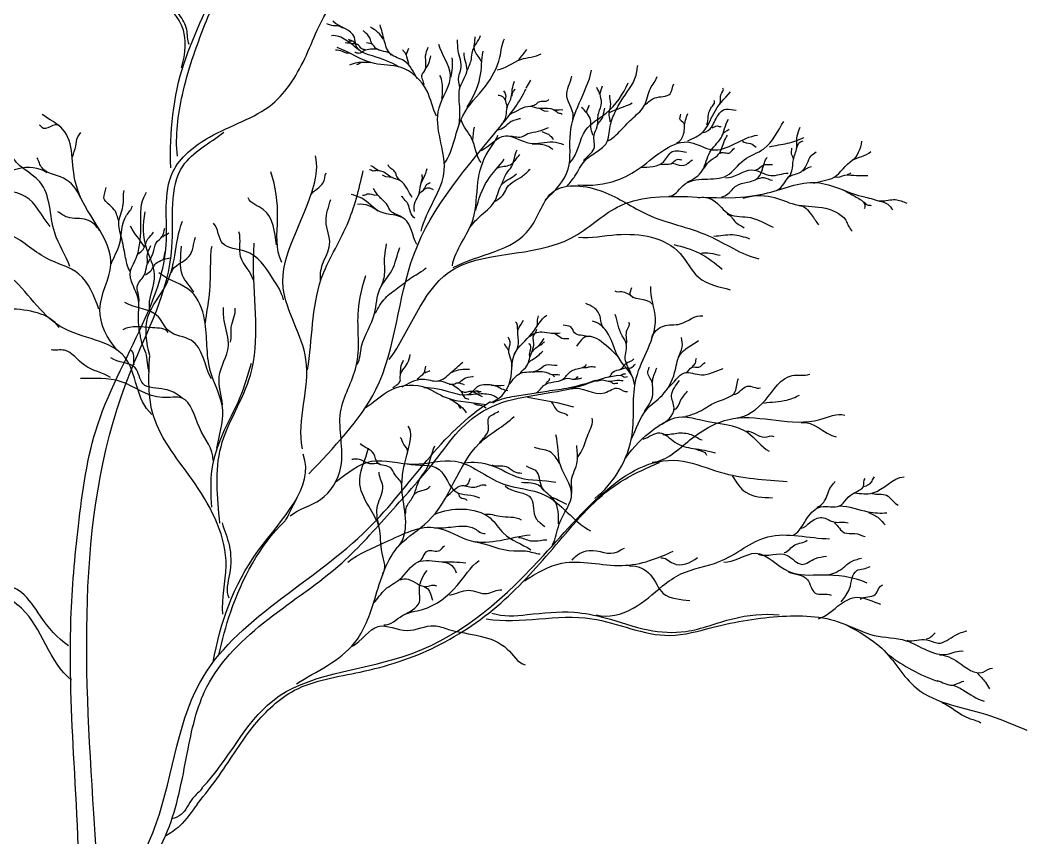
# Model space of a CAD drawing. Header units: millimetres. Extents: x 87938 to 265635, y 330093 to 434310.
# Drawn here: x 187852 to 190441, y 339775 to 341878 of the extents above; entities that cross this region are included whole.
import ezdxf

# ---------------------------------------------------------------- set-up
doc = ezdxf.new("R2010")
doc.units = ezdxf.units.MM

# ---------------------------------------------------------------- blocks, each defined once
blk = doc.blocks.new('A$C62A603CB')
for p, q in [((5388, 12982.3), (5380, 12979.4)), ((5397, 12988), (5388, 12982.3)), ((6003.4, 12893.1), (6020.2, 12923.4)), ((6048.6, 12821.3), (6070.2, 12810.3)), ((6070.2, 12810.3), (6084.7, 12808.6)), ((5488.3, 12567.7), (5475.3, 12574.2)), ((5512.4, 12565.1), (5488.3, 12567.7)), ((5753.2, 11732.9), (5757.6, 11723.1)), ((6008.8, 11758.8), (6115.7, 11739)), ((6115.7, 11739), (6177.2, 11723.2)), ((5757.6, 11723.1), (5762.7, 11716.3))]:
    blk.add_line(p, q)
for centre, radius, start, end in [((5372.2, 13003.8), 128, 32.8723, 62.475), ((5554.8, 12982), 178.5, 344.3202, 7.4862), ((5782.6, 11732.5), 128, 84.2853, 113.8881), ((7701, 11278.4), 592.8, 231.7124, 251.8629)]:
    blk.add_arc(centre, radius, start, end)
for points, start_tangent, end_tangent in [([(4697.8, 12601.5), (4746.8, 12985.3), (4877.4, 13320.1), (4951, 13948.9), (5098.1, 14251)], (-0.030885, 0.999523), (0.542086, 0.840323)), ([(4737.8, 12968.9), (4737.8, 13124.5), (4625, 13285.6), (4619.7, 13468), (4533.7, 13752.4), (4512.4, 13902.7)], (0.293486, 0.955963), (-0.961545, -0.274648)), ([(4722.4, 12643.6), (4740.9, 12869.5), (4823.8, 13127.5), (4902.3, 13344.1), (4929.9, 13726.7), (4952.9, 13938.6)], (-0.106884, 0.994271), (0.322678, 0.946509)), ([(4765.9, 13054.1), (4756.9, 13108.6), (4729.6, 13163.2), (4678.1, 13220.6), (4629.6, 13290.3), (4626.6, 13393.3), (4626.6, 13484.1), (4575.1, 13605.3)], (-0.423025, 0.906118), (-0.307228, 0.951636)), ([(3517.4, 13054.5), (3666.4, 13100), (3859.5, 13105.1), (4111.9, 13250.6), (4237.4, 13320.6)], (0.929455, 0.368937), (0.864049, 0.503408)), ([(5333.1, 13113.6), (5313.9, 13121.6), (5294.2, 13123), (5271.6, 13129.7)], (-0.933041, 0.359769), (-0.973544, 0.228501)), ([(5535.6, 12970.6), (5438.8, 13011.9), (5379.7, 13048.3), (5372.5, 13081.5), (5293.2, 13139.4)], (-0.823516, 0.567293), (-0.694176, 0.719805)), ([(5438.2, 13055.3), (5430.3, 13077), (5408.4, 13101.7), (5405.2, 13104.8)], (-0.630926, 0.775843), (-0.712741, 0.701427)), ([(5603.8, 12928.4), (5555.1, 12994.3), (5506.2, 13018.3), (5482.4, 13069), (5466.8, 13126.5)], (-0.50983, 0.860275), (-0.293742, 0.955885)), ([(5386.8, 13035.3), (5341.2, 13070.6), (5288.4, 13086.4)], (-0.7632, 0.646162), (-0.993338, -0.115234)), ([(5412.1, 13034.5), (5399.4, 13038.3), (5388, 13051.2), (5370.8, 13057), (5338.3, 13060.2)], (-0.941788, 0.336206), (-0.996775, 0.080247)), ([(5383.2, 13054.5), (5373.5, 13059.2), (5369.1, 13065.1), (5357.5, 13069.8), (5350.5, 13073.1)], (-0.932314, 0.361651), (-0.854679, 0.519157)), ([(5366.5, 13066.2), (5360.8, 13065.5), (5355.2, 13067.1)], (-0.999025, 0.044143), (-0.98779, 0.155792)), ([(5508.8, 13014.8), (5450.7, 13041.1), (5440.4, 13053.4), (5417.5, 13060.3)], (-0.531589, 0.847003), (-0.969282, 0.245952)), ([(5704, 12617.5), (5770.7, 12792.4), (5853.7, 12901.2), (5907.1, 13007.8), (5923.6, 13075.1)], (0.574587, 0.818443), (0.447309, 0.89438)), ([(5760.2, 12894.4), (5756, 12936.9), (5763.9, 12963.6), (5753.9, 13032.4), (5751.7, 13071.2)], (-0.167134, 0.985934), (-0.021195, 0.999775)), ([(5786.8, 12958.3), (5802.3, 12999.6), (5806.4, 13028.9), (5821.2, 13058.2), (5836.1, 13087.4)], (0.377116, 0.926166), (0.340299, 0.940317)), ([(5839.3, 12990), (5814.7, 13031), (5816.3, 13082.6)], (-0.308267, 0.9513), (-0.032095, 0.999485)), ([(5354.1, 13021.6), (5340.4, 13023), (5328.5, 13028.9), (5303, 13033.7)], (-0.948663, 0.316288), (-0.984733, 0.174072)), ([(5674.8, 12791.2), (5639.6, 12882.5), (5541.1, 12970.6), (5446, 12984.3), (5309.6, 13043.4)], (-0.49119, 0.871053), (-0.928611, 0.371054)), ([(5464.5, 13032), (5438.3, 13036.9), (5413.9, 13033.3), (5406.3, 13029.7), (5390.1, 13021.5), (5373.9, 13025.6)], (-0.785807, 0.618472), (-0.933823, 0.357737)), ([(5561.7, 13017.3), (5550.7, 13034.2)], (-0.156047, 0.98775), (-0.286747, 0.958006)), ([(5572.6, 12983.2), (5563.9, 13016.6), (5572.3, 13040.1)], (-0.087043, 0.996205), (0.263141, 0.964757)), ([(5628.6, 12905.9), (5621.4, 12943.9), (5629.8, 12955.7), (5634.4, 13012.4), (5643.9, 13044.1)], (-0.066919, 0.997758), (0.391371, 0.920233)), ([(5618.3, 12368.6), (5703, 12593.8), (5683.5, 12821), (5725.6, 12942.5), (5683.1, 13054.2)], (0.214936, 0.976628), (-0.245301, 0.969447)), ([(5757.4, 12762.1), (5759.5, 12825.7), (5761.4, 12898.6), (5786.3, 12961.5), (5775.5, 13022.9)], (0.155291, 0.987869), (0.06287, 0.998022)), ([(5787.1, 12823.6), (5834, 12932.2), (5845.1, 13030)], (0.509933, 0.860214), (0.168948, 0.985625)), ([(5896.5, 12960.5), (5983.9, 12999.3), (6058.8, 13020.3)], (0.991104, 0.133092), (0.852169, 0.523267)), ([(5976.4, 12998), (6005.7, 13036.2)], (0.614107, 0.789223), (0.500014, 0.866017)), ([(5632.9, 12962.1), (5646.1, 12985.4), (5653.1, 13012.9)], (0.418023, 0.908436), (0.21125, 0.977432)), ([(6073.9, 12483.5), (6157.8, 12596.4), (6165.9, 12728.9), (6198.6, 12838.3), (6244.2, 12959.5)], (0.744556, 0.66756), (0.203895, 0.978993)), ([(6154.3, 12533.3), (6182.9, 12570.8), (6218.9, 12626.8), (6263.9, 12660.9), (6299, 12693.3), (6312.1, 12753), (6331.4, 12807.5), (6358.8, 12856.5), (6410.6, 12955.4), (6413.7, 12976.6)], (0.596515, 0.802602), (0.28602, 0.958224)), ([(5693.6, 12856.1), (5695.1, 12912.3), (5686.7, 12940.7)], (0.222503, 0.974932), (-0.577871, 0.816128)), ([(5912.6, 12761.4), (5929.8, 12792.7), (5933.6, 12822.9), (5946.7, 12853.6), (5952.8, 12889.7), (5960.5, 12919.3)], (0.747556, 0.664199), (0.3646, 0.931164)), ([(6174.8, 12779.5), (6153, 12864.5), (6171.7, 12937.3)], (0.342716, 0.939439), (0.22206, 0.975033)), ([(6164.6, 12619.5), (6222.7, 12740.2), (6297.8, 12802.4), (6377.9, 12913.4)], (0.698543, 0.715568), (0.386239, 0.922399)), ([(6304.1, 12699.7), (6350.5, 12738.3), (6398.1, 12786), (6438.6, 12831.1), (6460.2, 12892.9), (6484.4, 12936.5)], (0.889331, 0.457265), (0.214411, 0.976744)), ([(6440.5, 12832.1), (6476.7, 12857.8), (6532.1, 12873), (6546.4, 12910.1)], (0.78097, 0.624569), (0.415727, 0.90949)), ([(5205.4, 11476.4), (5451.5, 11786.4), (5590.8, 12281.7), (5911.7, 12756.8), (6003, 12891.5)], (0.677737, 0.735305), (0.418488, 0.908222)), ([(5932.6, 12821.9), (5928.5, 12845.3), (5929.2, 12869.3), (5921.6, 12883.3)], (0.550266, 0.83499), (-0.512078, 0.858939)), ([(5950.5, 12864.2), (5955.4, 12880.5), (5963.8, 12891)], (0.563797, 0.825913), (0.40965, 0.912243)), ([(6215.4, 12626.2), (6252.9, 12672.1), (6253, 12719.8), (6264.3, 12752.9), (6270, 12803.6), (6280.9, 12840), (6276, 12871.7), (6283.6, 12902.7)], (0.478311, 0.878191), (0.203753, 0.979022)), ([(6272.6, 12871.1), (6262.7, 12896.3)], (0.592972, 0.805223), (-0.107825, 0.99417)), ([(6712.8, 12833.4), (6718.8, 12868.6), (6726.2, 12893.6)], (0.762181, 0.647364), (-0.835663, 0.549243)), ([(5928.1, 12848.1), (5917.3, 12862.4), (5900.3, 12866.9)], (-0.395877, 0.918303), (-0.984534, 0.175191)), ([(6019.4, 12828), (6037.2, 12833.2), (6047.6, 12841.8), (6062, 12846), (6081.5, 12848), (6087.1, 12851.6)], (0.954396, 0.298544), (0.974691, 0.223558)), ([(6312.5, 12770.3), (6308.3, 12793.8), (6314.6, 12836.3), (6311.2, 12867.5)], (-0.010761, 0.999942), (0.181171, 0.983452)), ([(6307.2, 12802.7), (6393.6, 12839.7)], (0.876865, 0.480736), (0.863931, 0.50361)), ([(6667.4, 12759.3), (6682, 12819.8), (6694, 12848.7)], (0.39184, 0.920034), (-0.658696, 0.752409)), ([(4500.2, 11932.7), (4437.9, 12080.9), (4477.6, 12245), (4348.8, 12542.8), (4301.6, 12742.1), (4225.5, 12797.2)], (-0.665933, 0.746011), (-0.79518, 0.606374)), ([(5947.7, 12799.9), (6017.8, 12827.1), (6050.1, 12820.3), (6094.1, 12818.7), (6111.2, 12813.6), (6138.5, 12814.1)], (0.93027, 0.366875), (0.962071, -0.272799)), ([(6105.6, 12812.8), (6120.9, 12802.9), (6135.3, 12798.6)], (0.995433, 0.095459), (0.738355, -0.674412)), ([(6224.2, 12804.5), (6207.2, 12822.3)], (-0.568397, 0.822755), (-0.852595, 0.522572)), ([(6249.5, 12719.2), (6242, 12742.1), (6238.4, 12782.9), (6226.6, 12807), (6235.3, 12831.4)], (-0.248165, 0.968718), (0.107308, 0.994226)), ([(6268, 12759.7), (6279.5, 12777), (6292.5, 12820.7)], (0.049096, 0.998794), (0.272011, 0.962294)), ([(6557.2, 12693.2), (6582, 12725.1), (6588.7, 12776), (6597.8, 12800.6)], (0.968854, 0.247634), (0.28602, 0.958224)), ([(6585.6, 12759.8), (6570, 12776.4), (6571.4, 12798.2)], (-0.127654, 0.991819), (0.21685, 0.976205)), ([(6653.8, 12731), (6685.8, 12752.1), (6697.9, 12775.8), (6737.5, 12816.9), (6775.4, 12812.4)], (0.98473, 0.174091), (0.999472, -0.032493)), ([(4288, 12756.3), (4225, 12748.8), (4216.1, 12758)], (-0.775897, 0.630859), (-0.950988, 0.309228)), ([(5837.9, 12620.2), (5803.4, 12709.4), (5765.1, 12777.1)], (-0.608496, 0.793557), (-0.23476, 0.972053)), ([(5897.6, 12741.7), (5924, 12751.4), (5948.6, 12772.1), (5968.7, 12778.5), (5982.6, 12781.6)], (0.999873, -0.01596), (0.987676, -0.156511)), ([(6528.1, 12497.1), (6579, 12535.2), (6740.7, 12572.6), (6804.2, 12630.1), (6876.7, 12671), (6950.7, 12771.6)], (0.993962, -0.109728), (0.567238, 0.823554)), ([(6594.6, 12547.7), (6651.6, 12592.3), (6678.3, 12658.4), (6719.4, 12711), (6746.8, 12779.2)], (0.9017, 0.432362), (0.542974, 0.839749)), ([(4327.5, 12238.9), (4271.7, 12362), (4216.5, 12549.8), (4112.2, 12650.4), (4088.3, 12741)], (-0.349014, 0.937118), (-0.656479, 0.754345)), ([(4337.6, 12641.2), (4349.3, 12680.5), (4356.2, 12714.6), (4367.7, 12730.9)], (0.210658, 0.97756), (0.479022, 0.877803)), ([(5807.8, 12703.1), (5813.9, 12750.8)], (0.121588, 0.992581), (0.256626, 0.966511)), ([(5941.8, 12717.9), (5986, 12714.8), (6009.9, 12726.8), (6048.6, 12735.6), (6085.4, 12749.4)], (0.999261, 0.038428), (0.900104, 0.435675)), ([(6061.6, 12734), (6092.2, 12719.1), (6104.3, 12706.6)], (0.877396, -0.479767), (0.940954, -0.338535)), ([(6686.3, 12748.5), (6705.4, 12754.8), (6719.8, 12752.2)], (0.993503, 0.113805), (0.992893, 0.119014)), ([(6723.2, 12720.9), (6749.5, 12743.4)], (0.244816, 0.96957), (0.785642, 0.618682)), ([(6964.1, 12565.9), (6979.7, 12589.6), (6985.3, 12630.5), (6997.3, 12674.1), (6999.1, 12718), (7009.6, 12749.8)], (0.917747, 0.397165), (0.250303, 0.968168)), ([(5732.4, 12241.2), (5808.5, 12412.3), (5826.4, 12547.9), (5863.8, 12661.2), (5899.6, 12720.5)], (0.170212, 0.985408), (0.313987, 0.949427)), ([(5839.3, 12665.1), (5927.2, 12718.7), (6017.5, 12691.7), (6101.4, 12696), (6141.2, 12686.7)], (0.89033, 0.455315), (0.94921, -0.314642)), ([(6025.7, 12689.4), (6064.5, 12686.9), (6101.8, 12667.8)], (0.999344, -0.036227), (0.698331, -0.715775)), ([(6193.9, 12538.6), (6337, 12555.5), (6423.1, 12601.9), (6607.5, 12694.3), (6687.3, 12667.3), (6853.9, 12721.1)], (0.995219, -0.097666), (0.993743, 0.111693)), ([(6655.6, 12597.8), (6675.6, 12624), (6706.4, 12646), (6729.6, 12693.5), (6743.6, 12720.5)], (0.663567, 0.748117), (0.680892, 0.732384)), ([(6798.7, 12699), (6828.2, 12690.2), (6848.5, 12677.1)], (0.608247, -0.793748), (0.923176, -0.384378)), ([(6897.5, 12678.7), (6963.8, 12691.3), (7023.5, 12712.8)], (0.976565, 0.215223), (0.870907, 0.491447)), ([(6996.8, 12672.3), (7008.2, 12694.5), (7021.2, 12700)], (0.559976, 0.828509), (0.821809, 0.569763)), ([(7204.2, 12631.3), (7224.4, 12658.1), (7236.4, 12698.6)], (0.948186, 0.317715), (-0.031409, 0.999507)), ([(5899.4, 12600.7), (5945.7, 12612.4), (5980.9, 12650.1)], (0.889621, 0.456699), (0.727894, 0.68569)), ([(5914.1, 12541.2), (5932.3, 12581.4), (5950.1, 12605.1), (5960.2, 12636.3), (5970.2, 12667.5)], (0.386159, 0.922432), (0.422235, 0.906486)), ([(6424.1, 12602.7), (6509.2, 12624.4), (6539.6, 12660.5), (6592.2, 12658.6)], (0.997342, 0.072861), (0.993195, -0.116462)), ([(6715.9, 12654.3), (6751.6, 12655.7), (6768.7, 12672.7)], (0.678322, 0.734765), (0.925685, 0.378296)), ([(6925.5, 12518.8), (6950.5, 12542.5), (6968.4, 12567.5), (7011.4, 12584.9), (7035.9, 12616.3), (7050.2, 12645.1), (7069.5, 12659.2)], (0.859133, 0.511753), (0.795716, 0.60567)), ([(6986.1, 12630.2), (6978.3, 12651.4), (6979.9, 12672.7)], (0.09627, 0.995355), (-0.015577, 0.999879)), ([(7059.9, 12544.6), (7134.7, 12566.4), (7201.5, 12628.7), (7269.3, 12660.7)], (0.935938, 0.352165), (0.720333, 0.693628)), ([(4255.4, 12385.4), (4163.5, 12496.2), (4030.3, 12531.4), (3944.3, 12584.7), (3844.4, 12637.8)], (-0.646001, 0.763337), (-0.719473, 0.69452)), ([(4366.7, 12490.5), (4303.6, 12563.5), (4225.2, 12600.4), (4206.8, 12638.3)], (-0.411213, 0.911539), (-0.475661, 0.879629)), ([(5181.8, 11568.6), (5194.6, 11897.1), (5111.4, 12160.6), (5223.5, 12536.1), (5230.3, 12644.9)], (-0.197201, 0.980363), (-0.222648, 0.974899)), ([(5540.5, 12554.7), (5528.5, 12568.8), (5524.5, 12581.7), (5514.8, 12593.1), (5499.6, 12605.5), (5496.8, 12611.5)], (-0.634598, 0.772842), (-0.692675, 0.72125)), ([(5818.9, 12446), (5862.3, 12556), (5923.4, 12633.1)], (0.245501, 0.969396), (0.575636, 0.817706)), ([(6498.9, 12612.7), (6535.4, 12616.2), (6557.9, 12631.7), (6575.4, 12630.9)], (0.930705, 0.365771), (0.995699, -0.09265)), ([(6535.8, 12617.2), (6556.7, 12613.2), (6592.4, 12613.6), (6614.2, 12630.4)], (0.933388, 0.358868), (0.911353, 0.411625)), ([(6720.8, 12493.8), (6745, 12505.2), (6775.8, 12535.3), (6816.8, 12548.2), (6857.3, 12566.6), (6871.5, 12596.2), (6889, 12640.1)], (0.972797, 0.231661), (0.55645, 0.830881)), ([(6846.7, 12594.2), (6875.1, 12611.2), (6908, 12613)], (0.997636, -0.068723), (0.987395, 0.158277)), ([(4243.2, 12582.3), (4133.6, 12596.1), (4097.4, 12595.5)], (-0.814078, 0.580755), (-0.729407, 0.68408)), ([(5106.1, 12253.5), (5090.3, 12415.5), (5065.5, 12586.1)], (-0.460532, 0.887643), (-0.333644, 0.942699)), ([(5200.5, 11858.9), (5251.1, 12192.8), (5345.5, 12391.7), (5404.6, 12589.7)], (0.166237, 0.986086), (0.210614, 0.977569)), ([(5212.8, 12501.9), (5257.7, 12546.1), (5268.7, 12583.1)], (0.510073, 0.860131), (0.400242, 0.916409)), ([(5460.1, 12589.2), (5441.9, 12589.3), (5427.5, 12593.6)], (-0.780241, 0.625479), (-0.987223, -0.159345)), ([(5585.1, 12491.9), (5541.4, 12553.1), (5510.7, 12565.1), (5473, 12587.8), (5455.8, 12593), (5433.3, 12608.3)], (-0.576965, 0.816769), (-0.954195, 0.299187)), ([(5593.3, 12440.4), (5596.1, 12476.1), (5609.5, 12503.4), (5615.4, 12536.3), (5630, 12569.8), (5639.9, 12598.8)], (-0.261169, 0.965293), (0.205465, 0.978665)), ([(5618, 12547.2), (5622.9, 12563.5), (5621.6, 12576.9)], (-0.018834, 0.999823), (0.157414, 0.987533)), ([(5796.5, 12381.4), (5839.9, 12428), (5890, 12481), (5916.8, 12543.1), (5967.7, 12579)], (0.586898, 0.809661), (0.65956, 0.751652)), ([(5887.9, 12477.1), (5920.9, 12504.3), (5934.1, 12528.8), (5989.7, 12570.5), (6018.7, 12596.5)], (0.814035, 0.580816), (0.720374, 0.693586)), ([(6736.1, 12564.8), (6832.7, 12593.8), (6902.9, 12572.9), (6965.9, 12581.9)], (0.99467, -0.103108), (0.999109, 0.042197)), ([(7020.4, 12589.8), (7051.7, 12605.9)], (0.796295, 0.604908), (0.976583, 0.215142)), ([(7138.2, 12567.7), (7174.2, 12573.4), (7217.7, 12572.8), (7258.9, 12572.3)], (0.9606, -0.277935), (0.996654, -0.08174)), ([(7183.5, 12576), (7196.5, 12583)], (0.895437, 0.445188), (0.583315, 0.812246)), ([(5500.9, 11896.8), (5718.6, 12216.3), (6170.4, 12343.6), (6338.2, 12456.6), (6877.3, 12505.5), (7070.3, 12546.9), (7247.1, 12494.1)], (0.589928, 0.807456), (0.980341, -0.197309)), ([(5609.8, 12502), (5626.1, 12519.4), (5638.6, 12539.8), (5652.7, 12547.3)], (-0.002541, 0.999997), (0.899115, 0.437712)), ([(5735.9, 12234.9), (6017.5, 12378), (6105.1, 12515), (6285.4, 12513.7), (6447, 12430.4), (6673.9, 12351.1), (6858.6, 12266.8)], (0.880018, 0.47494), (0.974415, -0.224758)), ([(6848.9, 12559.2), (6876.5, 12565.3), (6908.6, 12555.7)], (0.97383, 0.227277), (0.999854, 0.017102)), ([(4506.8, 12405.7), (4490.6, 12447.1), (4452.6, 12490.1), (4461, 12529)], (-0.310839, 0.950463), (0.150822, 0.988561)), ([(4548.3, 12220.3), (4530.7, 12277.9), (4517, 12344), (4507.8, 12403.8), (4523.7, 12467.4), (4527.3, 12517.1)], (-0.493177, 0.869929), (0.356064, 0.934462)), ([(4582.4, 11998.9), (4579, 12046), (4579.7, 12112.5), (4560.7, 12165.7), (4549.1, 12212.1), (4570.9, 12269.1), (4584.5, 12325.4), (4588.5, 12381.3), (4599.4, 12492.4), (4608.5, 12511.9)], (-0.058976, 0.998259), (0.28602, 0.958224)), ([(5601.9, 12319.7), (5557.7, 12412.7), (5467.4, 12439.7), (5399.6, 12489.2), (5361.2, 12503.3)], (-0.495082, 0.868846), (-0.966374, 0.25714)), ([(5453.7, 12499.2), (5420, 12503.6), (5403, 12499.6)], (-0.996821, 0.079667), (-0.972565, 0.23263)), ([(5545.1, 12420), (5506.4, 12441.7), (5493, 12464.8), (5465.5, 12493.4), (5442.2, 12525.1)], (-0.814703, 0.579878), (-0.514022, 0.857777)), ([(5627.9, 12521.5), (5644.8, 12527.5), (5661.4, 12521.9)], (0.834467, 0.551058), (0.91948, -0.393137)), ([(6801, 12489.9), (6905.2, 12494.8), (6991.7, 12466.4), (7090.9, 12454.7), (7177.3, 12408.4), (7201.2, 12367.8)], (0.959985, 0.280051), (0.719145, -0.69486)), ([(7161, 12522.8), (7215.4, 12493.5), (7247.3, 12465.4), (7244.8, 12449.9)], (0.939077, -0.343706), (-0.619878, -0.784698)), ([(5085.9, 12318), (5038.1, 12447.5), (4981.8, 12490.2)], (-0.102876, 0.994694), (-0.442073, 0.896979)), ([(5247.9, 12184.2), (5255.8, 12246.8), (5281.7, 12319.1), (5268.5, 12405.3), (5285.6, 12484.5)], (-0.06633, 0.997798), (0.252264, 0.967659)), ([(5459.2, 12442.2), (5425.5, 12461.3), (5383.8, 12465.8)], (-0.855694, 0.517483), (-0.97642, -0.215879)), ([(5595.1, 12415.7), (5578.4, 12438.3), (5569.2, 12469.1), (5555.8, 12485.5), (5545.9, 12495.7)], (-0.845027, 0.534724), (-0.911868, 0.410483)), ([(6636.2, 12490.7), (6690.5, 12482.2), (6749.8, 12431), (6828.3, 12417.9), (6910.6, 12383)], (0.953349, 0.30187), (0.929233, -0.369493)), ([(7005.9, 12462.1), (7052.1, 12427.8), (7077.4, 12392)], (0.998173, 0.060413), (0.625297, -0.780387)), ([(7240.9, 12477.2), (7255.8, 12465.1), (7271.4, 12462.6)], (0.966484, -0.256725), (0.833267, -0.552871)), ([(7249.1, 12493.2), (7306.9, 12479.2), (7359.6, 12484.2), (7401.6, 12471.7)], (0.991086, -0.133223), (0.948891, -0.315603)), ([(7301.4, 12478.7), (7331.7, 12467.5), (7350.6, 12446.6)], (0.970892, -0.239517), (0.71117, -0.70302)), ([(4438.1, 12369.3), (4389.1, 12410.5), (4318.5, 12419.3), (4283.8, 12439.8)], (-0.569267, 0.822152), (-0.815837, 0.578281)), ([(4480, 12248.6), (4509.7, 12320.9), (4535.8, 12426.6), (4556.9, 12460.8)], (0.320489, 0.947252), (0.199678, 0.979862)), ([(4621, 12076.7), (4638.6, 12209.5), (4609.9, 12302.7), (4603.7, 12439.4)], (-0.192019, 0.981391), (0.18256, 0.983195)), ([(6742, 12430.7), (6770.2, 12404.3), (6804.5, 12381.1)], (0.986232, -0.165366), (0.856838, -0.515585)), ([(4621.2, 11911.9), (4614.1, 12053.6), (4679.9, 12168.9), (4712.6, 12278.4), (4740.8, 12404.7)], (-0.256818, 0.96646), (0.366093, 0.930578)), ([(5112.3, 12115.7), (5072, 12196.1), (4972.5, 12294), (4888.8, 12323.1), (4854.8, 12397.6)], (-0.245005, 0.969522), (-0.681314, 0.731991)), ([(4628.5, 11695.2), (4529.1, 11905.5), (4293.8, 12017.4), (4103.9, 12203.7), (3917.1, 12291.9), (3644.9, 12373.1), (3531.8, 12351.3)], (-0.752982, 0.658041), (-0.999951, -0.009915)), ([(4433.6, 12082.2), (4360.8, 12210.4), (4239.4, 12269.8), (4103.2, 12356.8), (3905.9, 12378.6)], (-0.326471, 0.945207), (-0.987038, 0.160486)), ([(4602.2, 12308.1), (4550.2, 12386.4)], (-0.469886, 0.882727), (-0.44653, 0.894769)), ([(4582.2, 12110.1), (4576, 12169.1), (4602.1, 12209), (4610.7, 12242.9), (4633.8, 12288.4), (4644.7, 12324.9), (4666.1, 12348.7), (4676.7, 12378.8)], (0.081321, 0.996688), (0.366227, 0.930526)), ([(4580, 12283.8), (4596.4, 12301.2), (4614.4, 12340.3), (4634.3, 12364.4)], (0.557111, 0.830438), (0.387543, 0.921852)), ([(4668.7, 12346.3), (4690.7, 12361.9)], (-0.054576, 0.99851), (0.635129, 0.772406)), ([(5001.6, 12187.7), (4954.6, 12274.7), (4948.6, 12366.1)], (-0.238527, 0.971136), (-0.301968, 0.953318)), ([(6195.5, 12345.7), (6336.5, 12355.7), (6569.3, 12286.2), (6636.5, 12199.1), (6753.3, 12153)], (0.996921, -0.07841), (0.964876, -0.262705)), ([(6692.8, 12350.1), (6761.6, 12355.6), (6824.2, 12340.7)], (0.999393, 0.034823), (0.952462, -0.304657)), ([(4611.4, 12250.6), (4611.3, 12271.4), (4624.3, 12315)], (0.506418, 0.862288), (0.299968, 0.953949)), ([(4700.2, 12216.1), (4765, 12275.2), (4789.4, 12346.4)], (0.228303, 0.97359), (0.348729, 0.937224)), ([(5470.9, 12165.7), (5484, 12216.4), (5483.9, 12276.9), (5491.1, 12321.2)], (0.452364, 0.891833), (0.124102, 0.99227)), ([(4604.7, 12206.6), (4623.5, 12221.7), (4648.9, 12253.8), (4672, 12267.5), (4678.1, 12292.7)], (0.738556, 0.674192), (0.455226, 0.890376)), ([(4782.7, 12143.6), (4741.4, 12205.6), (4737, 12313.1)], (-0.475418, 0.87976), (0.009406, 0.999956)), ([(4825.4, 12031.2), (4840.3, 12136.3), (4844.7, 12251.1), (4849.7, 12312.7)], (0.109853, 0.993948), (0.21742, 0.976078)), ([(5383, 11878.5), (5399.3, 11946.3), (5446.9, 12065.4), (5466, 12156.6), (5510.5, 12224.1), (5539.7, 12308.2)], (0.490103, 0.871664), (0.371884, 0.928279)), ([(6643.9, 12286.4), (6716.5, 12279.6)], (0.955899, 0.293695), (0.97838, -0.206814)), ([(4672.6, 12264.1), (4696.6, 12269.7)], (0.926385, 0.376578), (0.999542, -0.030272)), ([(4867.2, 11570.9), (4889, 11710.4), (4843.1, 11856.8), (4822.1, 12042.2), (4773.6, 12146.3), (4654.6, 12215)], (0.16822, 0.98575), (-0.765265, 0.643716)), ([(5136.6, 11322), (5247.6, 11381.9), (5322.9, 11502.5), (5322, 11703.1), (5379.5, 11871.9), (5387.1, 12077.1), (5414.5, 12204.9)], (0.763613, 0.645675), (0.31303, 0.949743)), ([(5449.6, 12067.2), (5486.4, 12122.7), (5531.8, 12159.6), (5586.3, 12199.9), (5636.6, 12233.4)], (0.472808, 0.881166), (0.757326, 0.653038)), ([(4288.3, 12014.4), (4104.9, 12083), (3951.9, 12082.4), (3753.3, 12100), (3520.6, 12127.8)], (-0.554937, 0.831893), (-0.812545, -0.582898)), ([(6255.3, 11386.1), (6392.7, 11620), (6408.1, 11828.2), (6478.3, 12045.9), (6461.9, 12165)], (0.788078, 0.615576), (0.054456, 0.998516)), ([(6396.6, 12123.8), (6353.3, 12145), (6331.1, 12148.3)], (-0.764716, 0.644368), (-0.720427, 0.693531)), ([(6467, 12099.5), (6385.6, 12136.9), (6391.3, 12161.7)], (-0.514158, 0.857696), (0.184005, 0.982925)), ([(4847.1, 11825.7), (4773.2, 11967.2), (4690.6, 12001.8), (4652.7, 12053), (4529.3, 12106.4)], (-0.475675, 0.879621), (-0.849561, 0.52749)), ([(6289.2, 12013.7), (6276.6, 12048.8), (6251.9, 12087.6), (6223.3, 12102.8)], (-0.860919, 0.508742), (-0.909945, 0.414728)), ([(4888.4, 11730.5), (4876.1, 11833.7), (4909.7, 11946.4), (4895.8, 12033.5), (4892.2, 12087.7)], (-0.091742, 0.995783), (0.097726, 0.995213)), ([(4917.2, 11960.8), (4920.5, 12016.1), (4934.5, 12085)], (0.264476, 0.964392), (-0.165717, 0.986173)), ([(5874, 11739), (5941.4, 11806.4), (5961.2, 11917.3), (6024.6, 11992.5), (6080.1, 12059.9)], (0.952833, 0.303495), (0.830767, 0.556621)), ([(6044.2, 12021.1), (6045, 12037.5), (6049.4, 12057.7)], (0.478097, 0.878307), (0.222339, 0.97497)), ([(6389.3, 11845), (6367.6, 11899.4), (6371.3, 11956.1), (6356.4, 11983.7), (6330.3, 12062.6)], (-0.407386, 0.913256), (-0.351008, 0.936373)), ([(6465.4, 11977.6), (6507.6, 12019.6), (6569.5, 12027.5), (6652.8, 12057.2)], (0.296189, 0.955129), (0.988299, -0.152527)), ([(4688.7, 11995.7), (4630.9, 12013), (4522.5, 12005.6)], (-0.486315, 0.873784), (-0.85609, -0.516826)), ([(5959, 11912.8), (5975.5, 11954.6), (5974.6, 12006.9), (5994, 12040.9)], (0.464528, 0.885558), (0.400186, 0.916434)), ([(5972.6, 12004), (5964.9, 12035.1)], (-0.247521, 0.968883), (-0.9088, 0.417233)), ([(6229.7, 11980.3), (6181.1, 11994.7), (6167.9, 12016.8), (6140.1, 12023.5)], (-0.895027, 0.446012), (-0.88368, 0.468091)), ([(6401, 11804.4), (6346, 11898.7), (6298.7, 12001), (6247.2, 12037.1)], (0.002225, 0.999998), (-0.983911, 0.178657)), ([(6372.6, 11953.9), (6374.8, 12006.3), (6380.9, 12032.7)], (0.146901, 0.989151), (-0.618306, 0.785938)), ([(4582.7, 11998.9), (4585.8, 11979.9), (4598.3, 11940), (4609.2, 11903.9), (4614.1, 11866.7), (4616.7, 11852.2)], (0.269698, -0.962945), (-0.018784, -0.999824)), ([(6015.4, 11980.7), (6061, 11998.2), (6098.9, 11993.4), (6128.9, 11994.4)], (0.758332, 0.651869), (0.997743, 0.067145)), ([(6024.6, 11923.3), (6031.8, 11956.8), (6029.5, 11978.7), (6043.3, 12008.7)], (0.279494, 0.960148), (0.16922, 0.985578)), ([(6095.8, 11993.4), (6140.7, 11973.9), (6160.9, 11973.9)], (0.971882, 0.235468), (0.995393, -0.095882)), ([(5938.7, 11929.9), (5931.3, 11942.6), (5923.8, 11954.5)], (-0.270293, 0.962778), (-0.522554, 0.852606)), ([(5951.5, 11871.6), (5947.8, 11897.7), (5939.5, 11929.9), (5944.8, 11961.3), (5937.3, 11978.5)], (0.046008, 0.998941), (-0.526791, 0.849995)), ([(5982.2, 11846.1), (6006.4, 11873.8), (6024.8, 11923.3), (6053.7, 11952.2), (6069.9, 11974.1)], (0.516962, 0.856008), (0.573988, 0.818864)), ([(6017.1, 11903.1), (6016.3, 11915.4), (6020.7, 11939.1), (6013.6, 11954.1)], (-0.015959, 0.999873), (-0.985925, -0.167186)), ([(6048.1, 11946.3), (6061, 11952.7), (6072.2, 11961.5)], (0.731374, 0.681977), (1, 0)), ([(6389.7, 11604.4), (6445.7, 11712.4), (6502.7, 11764.9), (6549.1, 11848.5), (6568.2, 11912.3), (6637.1, 11966)], (0.458591, 0.888647), (0.846208, 0.532852)), ([(6562.4, 11904.1), (6577.2, 11942.6), (6574.6, 11978.1)], (0.330546, 0.94379), (-0.051465, 0.998675)), ([(4476.7, 11830.1), (4380.6, 11875.4), (4307.5, 11930.5), (4258.2, 11931.9)], (-0.829021, 0.559218), (-0.98945, 0.144874)), ([(4563.8, 11877.2), (4550, 11931)], (-0.182738, 0.983162), (-0.970292, 0.241935)), ([(5514.5, 11791.2), (5541.3, 11819), (5540.8, 11833.4), (5568, 11883.4), (5577.4, 11915.1)], (0.602883, 0.79783), (0.177082, 0.984196)), ([(6010.1, 11880.8), (6025.2, 11895.9), (6046.7, 11910.2), (6064.3, 11926.8)], (0.507899, 0.861416), (0.794563, 0.607181)), ([(4739.7, 11755), (4676.3, 11787.1), (4596.2, 11807.8), (4567.1, 11866.2), (4478.4, 11902.7)], (-0.756334, 0.654186), (-0.770824, 0.637048)), ([(5541.7, 11840.6), (5543.4, 11867.2), (5552.7, 11894.1)], (0.148324, 0.988939), (0.359085, 0.933305)), ([(5547.6, 11796.4), (5624.4, 11824.8), (5678.5, 11818), (5726.2, 11847.4), (5770.7, 11887)], (0.897967, 0.440062), (0.769642, 0.638476)), ([(5603.7, 11825.1), (5629.3, 11848.3), (5635.2, 11872.6)], (0.618863, 0.785499), (0.308736, 0.951148)), ([(5943.2, 11807), (5982.6, 11846.4), (6044.6, 11856.7), (6077.5, 11877), (6117.5, 11875.6)], (0.613772, 0.789483), (0.9956, 0.093708)), ([(6040.1, 11774.5), (6072, 11804.1), (6137.7, 11823.8), (6166.4, 11852.4), (6206.9, 11866.6), (6225.6, 11879.7)], (0.923007, 0.384783), (0.374672, 0.927157)), ([(6210, 11867.4), (6223.7, 11866.8), (6235.9, 11870.2), (6258.3, 11869.6)], (0.983814, 0.179192), (1, 0)), ([(6309.1, 11834.8), (6321.8, 11849.9), (6352.6, 11862.5), (6368.3, 11880.6), (6399.1, 11898.8)], (0.965547, 0.260229), (0.599446, 0.800415)), ([(6349.9, 11860.1), (6363.5, 11865.1), (6394.8, 11869.6), (6405.7, 11879.7)], (0.946493, 0.322725), (0.994737, 0.102458)), ([(6588.8, 11848.3), (6613.1, 11869.1), (6637.8, 11868.4), (6661.2, 11886.1)], (0.995144, 0.098432), (0.912242, 0.409652)), ([(6614, 11872.1), (6625.7, 11883.5), (6629.6, 11902.1)], (0.592099, 0.805866), (0.56159, 0.827415)), ([(4429.9, 9592.3), (4546, 9868.6), (4686.3, 10165), (4758.4, 10449.4), (4830.6, 10693.7), (5055, 10942), (5327.5, 11150.2), (5503.7, 11334.5), (5680, 11538.8), (5768.2, 11646.9), (5876.4, 11723), (6200.9, 11799.1), (6353.2, 11839.1)], (0.757135, 0.653258), (0.999941, 0.010876)), ([(5631.5, 11847.7), (5650, 11855.8)], (0.671943, 0.740603), (0.764954, 0.644084)), ([(5755.7, 11811.7), (5774.1, 11825.6), (5806, 11834.2), (5810.3, 11835)], (0.952969, 0.303067), (0.980608, 0.19598)), ([(6027.2, 11850.8), (6082.6, 11847.9), (6097.9, 11842), (6127.8, 11839.9)], (0.993158, 0.116777), (0.938459, -0.345392)), ([(6098.9, 11841.6), (6107.8, 11834.2)], (0.996588, 0.082533), (0.992804, 0.119749)), ([(6130.1, 11819.5), (6155.4, 11828.2), (6188.3, 11828.2), (6194.9, 11834.8)], (0.966346, 0.257248), (0.996404, 0.084734)), ([(6351.8, 11839.2), (6365.5, 11831.8), (6375.9, 11834.1)], (0.999944, 0.010617), (0.999938, 0.011147)), ([(6438.9, 11706.3), (6469, 11768.3), (6468.4, 11821.4), (6483.4, 11866.4)], (0.56425, 0.825604), (0.28602, 0.958224)), ([(6467.5, 11807.7), (6451, 11846.4), (6455.8, 11868.1)], (-0.072882, 0.997341), (0.408411, 0.912798)), ([(6526.3, 11794.2), (6585.2, 11847.6), (6647.6, 11840.6), (6727.1, 11863.2)], (0.808822, 0.588054), (0.95995, 0.28017)), ([(6774.1, 11681.6), (6881.1, 11746.6), (6980.9, 11837.8), (7045.3, 11842.7)], (0.993852, 0.11072), (0.939884, 0.341494)), ([(4853.6, 11525.3), (4803.5, 11646.4), (4739.7, 11755), (4667.3, 11756.7), (4515.4, 11815.3), (4366.1, 11826.7)], (0.017393, 0.999849), (-0.999966, -0.008297)), ([(5413, 11720.5), (5492.5, 11777.6), (5623.1, 11797.3), (5710.2, 11756.6), (5856.7, 11731.3)], (0.888284, 0.459294), (0.980067, -0.198666)), ([(5627.7, 11794.2), (5731.3, 11775.8), (5800.7, 11773.8), (5825, 11797.6), (5923, 11802.6)], (0.999734, 0.023072), (0.975154, 0.221527)), ([(5674.4, 11816.6), (5737.4, 11806.7), (5752.7, 11811.4), (5775.7, 11804.5)], (0.908891, 0.417035), (0.94551, -0.325594)), ([(5720.9, 11806.7), (5745.4, 11796.4), (5763.9, 11780), (5768.3, 11772.8), (5777.3, 11757.1), (5793.1, 11751.6)], (0.996248, 0.086547), (0.977126, -0.212662)), ([(5875.5, 11802.9), (5896, 11799), (5913.2, 11789.4), (5935.8, 11782.6)], (0.977587, -0.210534), (0.939509, -0.342525)), ([(5880.6, 11738), (5952.8, 11760.7), (6016.7, 11770.8), (6080.5, 11780.8), (6162.9, 11793.5), (6259.5, 11820.4)], (0.890099, 0.455766), (0.951943, 0.306277)), ([(6076.2, 11806.9), (6079.9, 11813), (6088.8, 11822.5), (6091.4, 11827.4)], (0.866787, 0.498678), (0.880658, 0.473752)), ([(6169.2, 11788.5), (6292.1, 11774.6), (6343.7, 11790.5), (6375.4, 11778.6)], (0.936655, 0.350253), (0.964529, 0.263979)), ([(6181.8, 11824.1), (6195, 11825.9), (6208.3, 11829)], (0.970082, 0.242776), (0.959735, 0.280907)), ([(6259.1, 11818), (6283.2, 11821.5), (6304.9, 11817.1), (6336.8, 11820.6), (6359.5, 11819.7)], (0.998319, 0.057957), (0.997205, -0.074717)), ([(6307.9, 11816.8), (6325.3, 11808.7), (6340.8, 11810.4)], (0.997907, -0.06466), (0.98521, -0.171349)), ([(6492.4, 11655.2), (6547, 11718.6), (6537.8, 11764.7), (6566.9, 11819.8)], (0.938882, 0.344239), (0.552134, 0.833755)), ([(6588.9, 11688.2), (6655.3, 11714.3), (6695.7, 11738), (6771.7, 11779), (6783.3, 11826.6)], (0.978761, 0.205003), (0.385477, 0.922717)), ([(6765.8, 11768), (6815.9, 11799), (6864.8, 11792.1)], (0.99425, 0.107088), (0.972939, 0.23106)), ([(5766.1, 11780.1), (5778.7, 11776.3), (5795.4, 11780.8), (5812.9, 11776.3), (5841.9, 11761)], (0.971987, -0.235036), (0.877675, -0.479257)), ([(5787.7, 11766.8), (5845.1, 11771.4), (5898, 11755.6)], (0.992518, 0.122099), (0.767649, -0.64087)), ([(5801.2, 11780.9), (5811.9, 11779.5), (5818.9, 11782.1), (5831.1, 11779.6), (5838.8, 11778.6)], (0.978009, -0.208561), (0.999413, -0.03427)), ([(5821.5, 11781.5), (5826, 11777.8), (5831.5, 11776.1)], (0.859767, -0.510687), (0.911569, -0.411147)), ([(6548, 11713.2), (6569.4, 11742.6), (6596, 11780.5)], (0.987476, 0.157768), (0.593351, 0.804944)), ([(6877, 11736.9), (6961.6, 11747.8), (7007.6, 11765.7)], (0.98685, 0.161641), (0.889373, 0.457183)), ([(5807.6, 11737.5), (5819.7, 11731.1), (5832.9, 11729.6), (5856.8, 11719.6)], (0.966819, -0.255464), (0.919032, -0.394182)), ([(6095.9, 11741), (6123.6, 11705.3), (6155.4, 11689.5)], (0.664456, -0.747328), (0.317625, -0.948216)), ([(5159.4, 10705.3), (5373.3, 10855.8), (5447.1, 11015.7), (5539.2, 11215.5), (5642.8, 11301.5), (5832.7, 11589.1), (5959.6, 11687.7)], (0.848705, 0.528867), (0.723653, 0.690164)), ([(5833.8, 11590.5), (5864.9, 11637.1), (5865.9, 11682), (5902.7, 11706.7)], (0.462462, 0.886639), (0.799077, 0.601229)), ([(6369.6, 11535.9), (6473.2, 11640.6), (6577.3, 11686.4), (6650.2, 11673.6), (6817.5, 11628.2), (6896.4, 11559.4)], (0.558907, 0.82923), (0.860383, -0.509648)), ([(6466.9, 11519), (6605.3, 11601.5), (6764.2, 11679.8), (7082.8, 11676.7), (7174.8, 11692.8)], (0.996323, 0.085676), (0.964901, -0.262615)), ([(5533.9, 11208.6), (5561.1, 11299.7), (5548.6, 11405.3), (5549.7, 11473.9), (5576.1, 11589.9), (5569.9, 11652.4)], (0.662751, 0.74884), (-0.653656, 0.756792)), ([(6191.5, 11533), (6208.5, 11562.4), (6231.4, 11622.8), (6245.5, 11680.9)], (0.338356, 0.941018), (-0.291318, 0.956626)), ([(7013.6, 11664.5), (7142.7, 11612.5)], (0.982579, 0.185845), (0.975535, -0.219845)), ([(6099.9, 11217.4), (6125, 11291.3), (6170.7, 11405.5), (6130.5, 11504.5), (6112.7, 11620.2)], (0.552562, 0.833472), (-0.263643, 0.96462)), ([(6433.9, 11604.5), (6494.2, 11627.3), (6550.3, 11592.8), (6617.4, 11570.1), (6699.2, 11553.4)], (0.961827, 0.273657), (0.94102, -0.33835)), ([(6505.2, 11621.5), (6557.7, 11626.2), (6609.6, 11620.9), (6649.7, 11601.3)], (0.990574, -0.136978), (0.936445, -0.350814)), ([(6811.3, 11633.3), (6879.8, 11611.6), (6913.7, 11614.2)], (0.986756, 0.16221), (0.912096, -0.409977)), ([(5546.5, 11435.2), (5520.8, 11474), (5506.4, 11498.5), (5458.6, 11515.9), (5443.8, 11549.8), (5394.5, 11587.9)], (0.019833, 0.999803), (-0.668638, 0.743588)), ([(5567.8, 11559.8), (5554.2, 11584.9), (5540.6, 11609.9)], (0.251166, 0.967944), (-0.78988, 0.613261)), ([(5560.2, 11328.1), (5562.6, 11350), (5584.2, 11386.2), (5613.2, 11457.9), (5633.8, 11487.8), (5667.9, 11579.7)], (0.294842, 0.955546), (0.407411, 0.913245)), ([(6171.1, 11404.7), (6170.6, 11452.4), (6191.3, 11521.6), (6189.5, 11581.2)], (0.135667, 0.990754), (-0.032121, 0.999484)), ([(4813.8, 10323.7), (5072.5, 10643.2), (5548.7, 10804.5), (6051.7, 11160), (6580.5, 11523.4), (6716.3, 11482.9), (6962.7, 11448.2)], (0.698248, 0.715856), (0.997191, -0.074907)), ([(5474.3, 11110.8), (5474.4, 11185), (5464, 11279.1), (5431.8, 11346.6), (5392.9, 11438), (5424.6, 11571.8)], (0.806938, 0.590637), (0.256506, 0.966543)), ([(6125.9, 11516.5), (6089.2, 11558.6), (6034.5, 11573.3)], (-0.51076, 0.859723), (-0.932379, 0.361483)), ([(6624.5, 11568), (6666.1, 11545.4)], (0.909165, -0.416436), (0.203359, -0.979104)), ([(5306, 11448.8), (5435.6, 11522.8), (5591.1, 11512.2), (5742.9, 11523.1), (5917.9, 11440.2), (6069.8, 11400), (6240.1, 11267.3)], (0.795311, 0.606202), (0.883577, -0.468286)), ([(5466.7, 11511.9), (5437.5, 11512.9), (5376.1, 11531.2), (5363, 11528.9)], (-0.871669, 0.490095), (-0.995248, -0.097375)), ([(5565.9, 11513.7), (5684, 11493), (5746.2, 11410.8), (5832, 11388.2)], (0.971987, -0.235035), (0.867134, -0.498074)), ([(5775.2, 11517.7), (5876.3, 11507.8), (5978.5, 11462.8), (6112.2, 11446)], (0.992794, 0.119831), (0.979454, -0.201665)), ([(5877.9, 11510), (5930.7, 11503.4), (5959.6, 11485.6), (5987.5, 11479.6)], (0.879416, -0.476055), (0.999993, 0.00384)), ([(6123, 11292.8), (6106.4, 11379.8), (6061.6, 11427.6), (6038.7, 11488.5), (6004.4, 11505.3)], (-0.008173, 0.999967), (-0.811375, 0.584527)), ([(5461.9, 11290.7), (5458.1, 11360.7), (5476.6, 11432.3), (5464.1, 11482.9)], (-0.253452, 0.967348), (0.073096, 0.997325)), ([(7210.1, 11407), (7276.5, 11406.4), (7391.9, 11466.1)], (0.992208, -0.124593), (0.996758, 0.080461)), ([(7244.4, 11430.6), (7274.1, 11450.2), (7283.2, 11465.6)], (0.981002, 0.193998), (0.763462, 0.645852)), ([(5592.5, 11400.8), (5620.8, 11415), (5650.7, 11431.2)], (0.537478, 0.843277), (0.537098, 0.84352)), ([(5710.9, 11392.4), (5766.8, 11433.3), (5815, 11428.3), (5857.2, 11434.3)], (0.783953, 0.62082), (0.850978, -0.525202)), ([(5771.9, 11434.9), (5793.2, 11444.1), (5799.4, 11459.3)], (0.712935, -0.70123), (0.812986, 0.582283)), ([(5926, 11432.3), (6022.1, 11386.3), (6040.3, 11311.5), (6071.9, 11281.8)], (0.701265, -0.712901), (0.672034, -0.74052)), ([(6066.5, 11416.3), (6021.8, 11442.7), (5986.4, 11445.1)], (-0.373432, 0.927658), (-0.958224, 0.28602)), ([(7073.1, 11354.3), (7102.1, 11381.6), (7124.7, 11431.9), (7139.1, 11450.1)], (0.93016, 0.367155), (0.49122, 0.871036)), ([(7210.1, 11406.4), (7242.9, 11431.1), (7248.4, 11459.5)], (0.75907, 0.651009), (0.68089, 0.732385)), ([(5750, 11408), (5760.7, 11390.8), (5787.2, 11379.3)], (0.954759, -0.297381), (0.376848, -0.926275)), ([(6092.9, 11391.1), (6151.6, 11365)], (0.988895, -0.148614), (0.903388, -0.428823)), ([(6984.5, 11251.3), (7037.5, 11316.2), (7086.2, 11355.5), (7154.5, 11358.6), (7209.1, 11406.3)], (0.896717, 0.442604), (0.950742, 0.309983)), ([(7275.1, 11404.5), (7327.7, 11397.8), (7370.7, 11361.4)], (0.955286, -0.295682), (0.926026, -0.377461)), ([(7155.1, 11358.9), (7259.3, 11337.5), (7328.8, 11333.5)], (0.999989, 0.004789), (0.996865, 0.079116)), ([(5668.8, 11328.1), (5770.8, 11347.2), (5871.3, 11314.5), (5920.7, 11258.4), (6021.2, 11198.1)], (0.903986, 0.427562), (0.838239, -0.545303)), ([(5853.4, 11328.1), (5906.3, 11320.6), (5985.1, 11308.1)], (0.981251, 0.192733), (0.838373, -0.545097)), ([(7014, 11277.5), (7045.7, 11298), (7090.2, 11316.2), (7136.2, 11299.5), (7186.2, 11296.5)], (0.996711, 0.081033), (0.944298, -0.329093)), ([(7262, 11333.9), (7299.5, 11313.7), (7322.1, 11289)], (0.925232, -0.379402), (0.665612, -0.746298)), ([(4886.6, 11296.8), (4912.4, 11215.4), (4913.5, 11108), (4911.3, 11020.8)], (0.266261, -0.963901), (0.427985, -0.903786)), ([(5348.8, 11152.6), (5487.9, 11226.4), (5674.9, 11278.6), (5801, 11230.8), (6018.5, 11252.5)], (0.786793, 0.617217), (0.994708, 0.102745)), ([(5666.5, 11277.9), (5735.6, 11282.1), (5814.6, 11275.2), (5853.4, 11257.2)], (0.999458, -0.032907), (0.994399, 0.105688)), ([(7136.7, 11296.4), (7172.4, 11260.2), (7210.7, 11257.8), (7249.3, 11246.3)], (0.781176, -0.62431), (0.964625, -0.263625)), ([(5975.4, 11243.4), (6019.6, 11230.9), (6055.6, 11232.3), (6079.2, 11233.7)], (0.996242, -0.08661), (0.990824, -0.135155)), ([(6261.3, 10959.2), (6396.2, 10982.9), (6504.9, 11064.8), (6571.8, 11108.8), (6713.1, 11154.1), (6891.9, 11245.3), (7118.5, 11238.2)], (0.952312, -0.305128), (0.999932, -0.011637)), ([(5608.7, 11154.4), (5640.5, 11193.2), (5686.2, 11195.2), (5703.8, 11211.8)], (0.956374, 0.292146), (0.889827, 0.456298)), ([(5810.5, 11228.1), (5958.6, 11193.5), (6001.6, 11193.5), (6055.6, 11182.4)], (0.98977, -0.14267), (0.996712, -0.081027)), ([(6951.8, 11187.1), (6990.8, 11215.8), (7036, 11232.5)], (0.951043, 0.30906), (0.754207, 0.656637)), ([(6173, 11159.4), (6234.8, 11195.2), (6338.6, 11189.8), (6365.3, 11204.2)], (0.574073, 0.818804), (0.965327, 0.261042)), ([(6498.1, 11167.7), (6543.3, 11147.9), (6632.6, 11169.1)], (0.968811, 0.247801), (0.782306, 0.622895)), ([(6729.6, 11152.5), (6846.9, 11184.7), (6968.3, 11118.3), (7089.1, 11105.7), (7255.2, 11076.3)], (0.999101, -0.042401), (0.904572, -0.42632)), ([(6856.1, 11182), (6962.3, 11177.2), (7016.4, 11144.2), (7066.8, 11166.2), (7106.3, 11174.6)], (0.918235, -0.396036), (0.96633, 0.257307)), ([(5442.8, 11001.2), (5486.1, 11052.3), (5539.3, 11089.4), (5605, 11152.4), (5694.2, 11153.8), (5781.8, 11149.5)], (0.701827, 0.712347), (0.982139, -0.188159)), ([(5481.2, 10921.4), (5549.5, 10956.1), (5622.2, 10978.5), (5750.5, 11066.9), (5830.4, 11158.7)], (0.994139, -0.108105), (0.786942, 0.617027)), ([(5700, 11152.1), (5730.5, 11139.8), (5746.2, 11113.3)], (0.998848, -0.047995), (0.302675, -0.953094)), ([(6383.8, 11138), (6460.4, 11105.6), (6507, 11037.3), (6604.7, 11011.4)], (0.991173, 0.132573), (0.992203, -0.124632)), ([(7102.3, 11105.1), (7162.9, 11127.4), (7193.7, 11151.9), (7235.1, 11166.5)], (0.999205, 0.039857), (0.978849, 0.204584)), ([(7160.6, 11007), (7191.7, 11055), (7218.2, 11121), (7266.7, 11136.8)], (0.645993, 0.763343), (0.769297, 0.638891)), ([(5549.5, 10956.1), (5611.3, 11006.5), (5611.5, 11053.3), (5640.2, 11121.8)], (0.890823, 0.454351), (0.659822, 0.751422)), ([(6967.4, 11115.2), (7036.6, 11087.8), (7065.7, 11038.7), (7124.1, 11031.4)], (0.943596, -0.331098), (0.904906, -0.425612)), ([(5540.3, 11087.5), (5570.5, 11089.4), (5639, 11062.7), (5673.9, 11064.7)], (0.952285, 0.305212), (0.763521, -0.645782)), ([(5629, 11061), (5649, 11044.1), (5659.9, 11012.8)], (0.990751, -0.13569), (0.40652, -0.913642)), ([(7230.7, 11016.4), (7286.2, 11033.4), (7313.7, 11068.9)], (0.760442, 0.649406), (0.978034, 0.208444)), ([(5723.3, 11030.9), (5792.1, 11049), (5860.1, 11036.9), (5913.9, 11051.1)], (0.984582, 0.174924), (0.99829, -0.058449)), ([(7078, 10944.3), (7157.9, 10997.7), (7219.2, 11023.2), (7305.7, 10997.4)], (0.951995, 0.306114), (0.958224, -0.28602)), ([(5857.1, 10944), (6244.6, 10944.5), (6531.3, 10883.1), (6690.3, 10913.1), (6944.5, 10953.4), (7177.3, 10922.6)], (0.987473, -0.157787), (0.915094, -0.40324)), ([(5877.9, 10965.3), (6007.4, 10959.5), (6179.4, 10968.2), (6293.5, 10947.8), (6452.3, 10903.2), (6589.9, 10897.6), (6762.5, 10944.4), (6933.4, 10958.9)], (0.941704, -0.336444), (0.996716, -0.080977)), ([(5364.1, 10843.1), (5460.4, 10916.3), (5566.1, 10901.3), (5664.9, 10918.6), (5718.9, 10905.3), (5934.2, 10832.7), (5999.5, 10774.6)], (0.892474, 0.451099), (0.955085, -0.29633)), ([(7174.7, 10923.8), (7282.6, 10883.2), (7399.3, 10863.6), (7550.8, 10814.1), (7608.8, 10825.2)], (0.940719, -0.339186), (0.985512, -0.169608)), ([(7179.7, 10922), (7309.6, 10835.9), (7436.3, 10690.1), (7709.1, 10587.8), (7842.9, 10535.5)], (0.875737, -0.482789), (0.937937, -0.346805)), ([(7401.9, 10865.1), (7474.8, 10867.3), (7517, 10854.7), (7580.4, 10884), (7622.3, 10899.8)], (0.964772, -0.263086), (0.963236, 0.268656)), ([(7473.4, 10870), (7506.6, 10892.9)], (0.986038, 0.166518), (0.703094, 0.711097)), ([(7521.7, 10811.8), (7590.3, 10784.8), (7682.2, 10748.6), (7716.9, 10762.2)], (0.999815, -0.019238), (0.996875, -0.078994)), ([(7513.4, 10717.5), (7569.7, 10700.7), (7611.1, 10714.6)], (0.962208, -0.272314), (0.98314, 0.182855)), ([(7563.1, 10700.5), (7608.1, 10682.7), (7685.7, 10642)], (0.998029, -0.062749), (0.965351, -0.260955)), ([(7531.1, 10636.9), (7629.3, 10579.2), (7673.5, 10562.2)], (0.919041, -0.394162), (0.844607, -0.535387))]:
    blk.add_spline(points, degree=3, dxfattribs=dict(start_tangent=start_tangent, end_tangent=end_tangent))
for points, knots in [([(4321, 9540.7), (4337.8, 9628.3), (4374.3, 9918.9), (4342.6, 10387.9), (4319.8, 10882.1), (4357.1, 11296.8), (4410.4, 11682.4), (4594.2, 12000.5), (4705.7, 12308.5), (4655.9, 12577.7), (4857.8, 12741.9), (5078.4, 12801.5), (5205, 13013.7), (5269.3, 13214), (5394.9, 13286.4), (5451.5, 13299.8)], [0.1620426, 0.1620426, 0.1620426, 0.1620426, 0.2135281, 0.3309947, 0.4331658, 0.4991803, 0.5723292, 0.6554691, 0.709147, 0.761061, 0.796672, 0.846906, 0.8892534, 0.9322249, 0.9658864, 0.9658864, 0.9658864, 0.9658864]), ([(4395.1, 9505.7), (4403, 9545.5), (4444.8, 9782.5), (4391.7, 10569.9), (4338.8, 11524.2), (4741.3, 12231.6), (4677.2, 12605.7), (4842.2, 12692.5), (4893.6, 12731.7)], [0.1546887, 0.1546887, 0.1546887, 0.1546887, 0.1781724, 0.2945806, 0.6100233, 0.701608, 0.7600718, 0.7974916, 0.7974916, 0.7974916, 0.7974916]), ([(4217.4, 8401.6), (4165.9, 8552.5), (4156.9, 8853.4), (3969.4, 9256.7), (3934.8, 9793.4), (3990.1, 10504.6), (3886.9, 11163.8), (3794.4, 11652.2), (3760.3, 11844.3), (3712.3, 11927.8)], [0, 0, 0, 0, 0.0923019, 0.1699368, 0.2535162, 0.3993373, 0.5834003, 0.6340824, 0.690575, 0.690575, 0.690575, 0.690575]), ([(4889.2, 10960.8), (4884, 11019.7), (4931, 11187.8), (4804.4, 11440.1), (4610.2, 11658), (4616.4, 11833.8), (4620.8, 11910.6)], [0, 0, 0, 0, 0.0342256, 0.096487, 0.1529365, 0.1960705, 0.1960705, 0.1960705, 0.1960705]), ([(4415.2, 9693.2), (4418.3, 9704.5), (4465.9, 9864.7), (4692.9, 10166.7), (4734.9, 10851.9), (5441.1, 11175.5), (5689.1, 11629.4), (5872.7, 11741.9)], [0.1369329, 0.1369329, 0.1369329, 0.1369329, 0.1438395, 0.2359644, 0.347368, 0.5096642, 0.6342335, 0.6342335, 0.6342335, 0.6342335]), ([(4854.1, 10784.9), (4879.4, 10927.3), (4964.7, 11183.8), (5229.8, 11427.3), (5184.2, 11548.4)], [0.2299125, 0.2299125, 0.2299125, 0.2299125, 0.3148362, 0.3897313, 0.3897313, 0.3897313, 0.3897313]), ([(4875, 10811.1), (4886.2, 10864.9), (4934.3, 11043), (5025.5, 11215.2), (5124.4, 11310.6), (5161.8, 11388.2)], [0.22797, 0.22797, 0.22797, 0.22797, 0.2597158, 0.334455, 0.3375308, 0.3375308, 0.3375308, 0.3375308]), ([(4322.4, 10845), (4280.8, 10873), (4224.2, 10940), (4149.5, 11067.3), (3999.7, 11084.2), (3916.9, 11142.5), (3881.2, 11173.7)], [0, 0, 0, 0, 0.0290258, 0.0503363, 0.0812462, 0.1084733, 0.1084733, 0.1084733, 0.1084733]), ([(4333.9, 10718.6), (4249.7, 10785.1), (4212.7, 10982.5), (4005.2, 11062.2), (3919.2, 11121.4), (3884.5, 11148.3)], [0, 0, 0, 0, 0.062152, 0.0969633, 0.1223584, 0.1223584, 0.1223584, 0.1223584]), ([(4813.9, 10322.7), (4804.3, 10308), (4768.8, 10283.9), (4750.3, 10225.7), (4714.9, 10212.8), (4702.4, 10208.7)], [0, 0, 0, 0, 0.01012219, 0.02407821, 0.03147399, 0.03147399, 0.03147399, 0.03147399]), ([(4796, 10263.5), (4775.4, 10235.9), (4742.8, 10187.8), (4696.9, 10156), (4677.7, 10145)], [0, 0, 0, 0, 0.01990872, 0.03273932, 0.03273932, 0.03273932, 0.03273932])]:
    blk.add_open_spline(points, degree=3, knots=knots)
for points, start_tangent in [([(5433.1, 12987.2), (5383, 12986.6), (5354.1, 12978)], (-0.978877, 0.204452)), ([(6596.9, 12700.6), (6653.8, 12733.8), (6692.5, 12800.7), (6753.8, 12879.6)], (0.999854, -0.017086)), ([(4878.8, 11295.1), (4882.6, 11576.2), (4990.6, 11839), (5002, 12244.3), (5004.6, 12323.6)], (-0.198746, 0.980051)), ([(6342.5, 11905.8), (6213, 11974.6), (6188.8, 11945.6)], (-0.765255, 0.643727)), ([(4848.8, 11353.8), (4850.2, 11493.8), (4888, 11620.4), (4952.8, 11758), (4995, 11883.4)], (0.270906, 0.962606)), ([(6351.2, 11839.2), (6361, 11843.8), (6370.2, 11845)], (0.994167, 0.107854)), ([(5722.6, 11752), (5764.1, 11724), (5783.6, 11701)], (0.930787, -0.365562)), ([(6760.9, 11468.9), (6810.8, 11408.8), (6908.7, 11388.7)], (0.856874, 0.515525)), ([(5997.3, 11084.2), (6134.7, 11148.5), (6355.7, 11140), (6456.8, 11157.7), (6543.7, 11192.4)], (0.996889, -0.078815))]:
    blk.add_spline(points, degree=3, dxfattribs=dict(start_tangent=start_tangent))
for points, end_tangent in [([(6545.7, 12319.4), (6640.6, 12287.4), (6723.8, 12229)], (0.949553, -0.313606)), ([(4795.3, 10263.1), (4876.7, 10370.2), (5006.2, 10554.5), (5153.2, 10681.6), (5393.7, 10748.5), (5672.3, 10842.2), (5924.6, 11014.7), (6125.2, 11229.9), (6342.3, 11442.5), (6494, 11518.7)], (0.987307, -0.158826)), ([(7661.2, 10743.9), (7690.7, 10711), (7705.4, 10687)], (0.997993, -0.06332))]:
    blk.add_spline(points, degree=3, dxfattribs=dict(end_tangent=end_tangent))

msp = doc.modelspace()

# ---------------------------------------------------------------- block references
at = {"xscale": 0.7, "yscale": 0.7, "zscale": 0.7}
msp.add_blockref('A$C62A603CB', (184950.7, 332677.3), dxfattribs=at)

doc.saveas('drawing.dxf')
